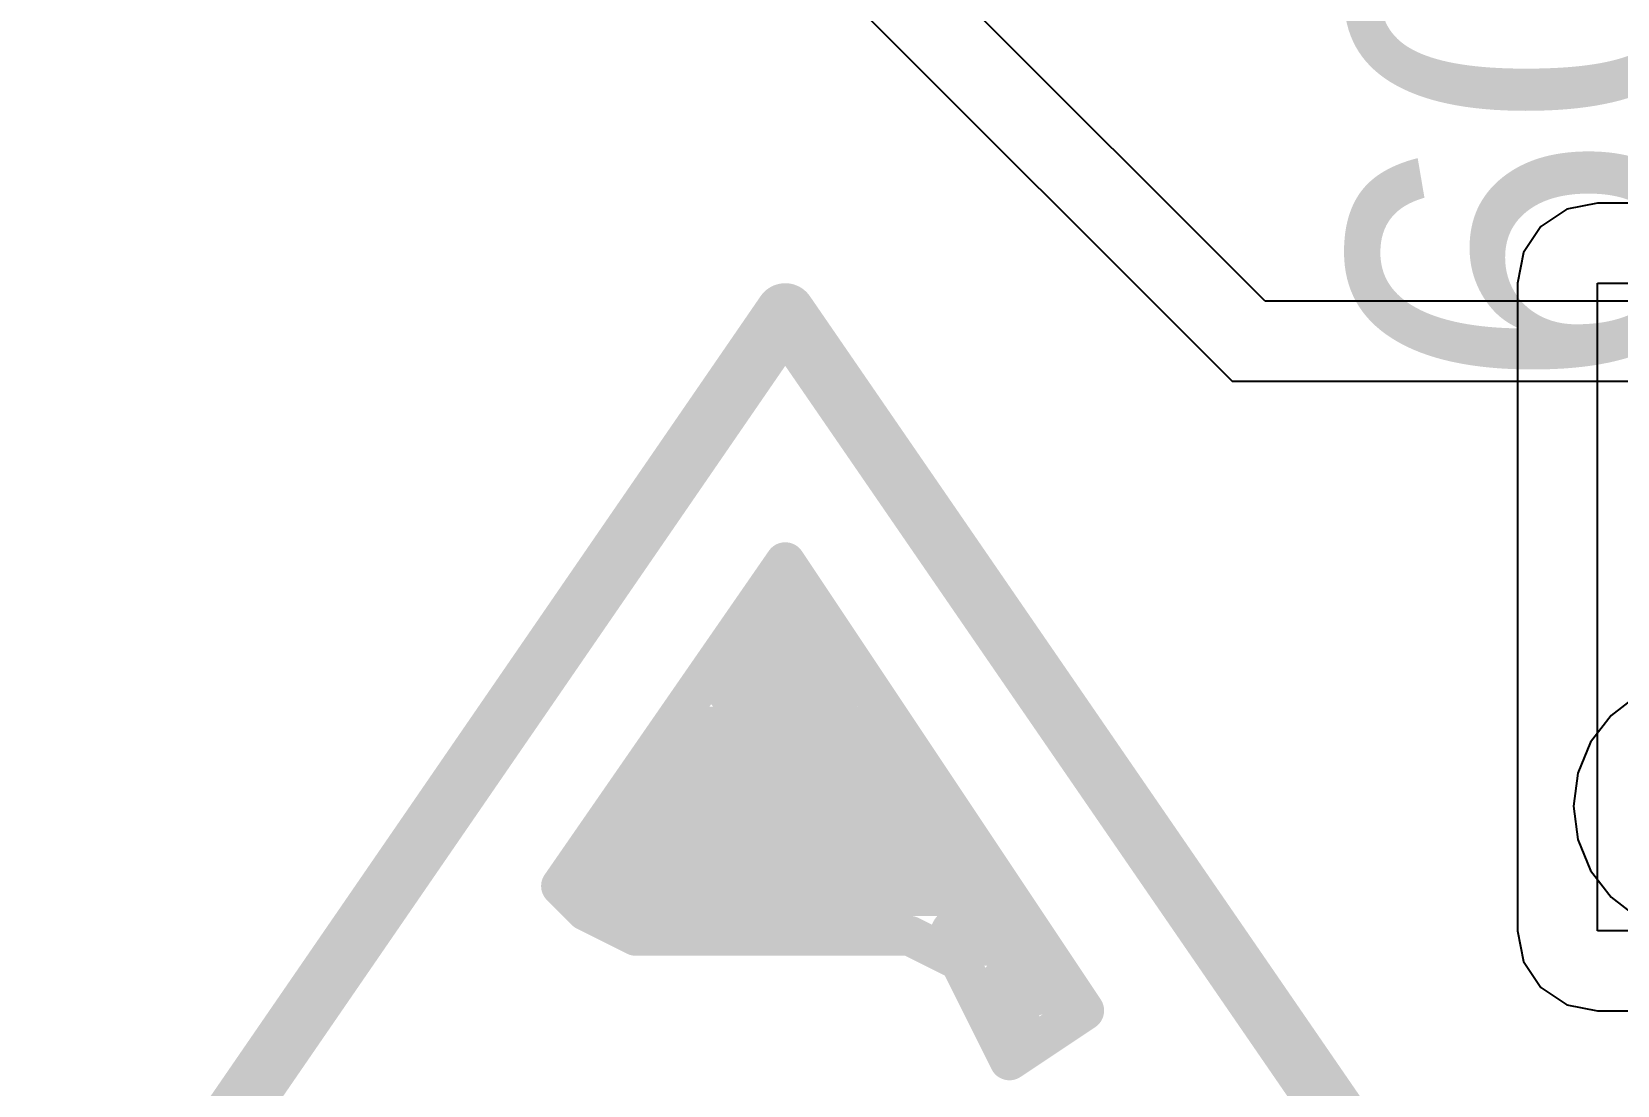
# Model space of a CAD drawing. Header units: millimetres. Extents: x 5 to 399, y 5 to 287.
# Drawn here: x 167.8 to 175.88, y 116.77 to 122.14 of the extents above; entities that cross this region are included whole.
import ezdxf

# ---------------------------------------------------------------- set-up
doc = ezdxf.new("R2010")
doc.units = ezdxf.units.MM
for name, color, linetype in [('BottomLayer', 5, 'Continuous'), ('Mechanical7', 56, 'Continuous'), ('MidLayer1', 16, 'Continuous'), ('MidLayer2', 76, 'Continuous'), ('TopLayer', 1, 'Continuous'), ('TopOverlay', 2, 'Continuous')]:
    doc.layers.add(name, color=color, linetype=linetype)

# ---------------------------------------------------------------- blocks, each defined once
blk = doc.blocks.new('SMD_CAP_PANASONIC_H13_69')
at = {"layer": 'Mechanical7'}
blk.add_text('C409', height=1.8, rotation=90, dxfattribs=at).set_placement((9.2, -6.2))

msp = doc.modelspace()

# ---------------------------------------------------------------- linework, layer by layer
at = {"layer": 'BottomLayer'}
for p, q in [((175.984, 118.7622), (175.8482, 118.658)), ((175.8482, 118.658), (175.744, 118.5222)), ((175.744, 118.5222), (175.6785, 118.3641)), ((175.6785, 118.3641), (175.6562, 118.1944)), ((175.6562, 118.1944), (175.6785, 118.0247)), ((175.6785, 118.0247), (175.744, 117.8666)), ((175.744, 117.8666), (175.8482, 117.7308)), ((175.8482, 117.7308), (175.984, 117.6266))]:
    msp.add_line(p, q, dxfattribs=at)
at = {"layer": 'MidLayer1'}
for p, q in [((175.984, 118.7622), (175.8482, 118.658)), ((175.8482, 118.658), (175.744, 118.5222)), ((175.744, 118.5222), (175.6785, 118.3641)), ((175.6785, 118.3641), (175.6562, 118.1944)), ((175.6562, 118.1944), (175.6785, 118.0247)), ((175.6785, 118.0247), (175.744, 117.8666)), ((175.744, 117.8666), (175.8482, 117.7308)), ((175.8482, 117.7308), (175.984, 117.6266))]:
    msp.add_line(p, q, dxfattribs=at)
at = {"layer": 'MidLayer2'}
for p, q in [((174.0847, 120.7696), (171.1014, 123.7529)), ((170.7124, 123.5652), (173.9158, 120.3618)), ((195.3046, 120.7696), (174.0847, 120.7696)), ((173.9158, 120.3618), (195.7124, 120.3618))]:
    msp.add_line(p, q, dxfattribs=at)
at = {"layer": 'TopLayer'}
for p, q in [((175.7784, 121.2696), (175.6223, 121.2386)), ((181.8744, 121.2696), (175.7784, 121.2696)), ((175.6223, 121.2386), (175.49, 121.1502)), ((175.49, 121.1502), (175.4016, 121.0179)), ((175.4016, 121.0179), (175.3706, 120.8618)), ((175.3706, 120.8618), (175.3706, 117.5594)), ((175.7784, 120.8618), (181.8744, 120.8618)), ((175.7784, 117.5594), (175.7784, 120.8618)), ((175.3706, 117.5594), (175.4016, 117.4033)), ((181.8744, 117.5594), (175.7784, 117.5594)), ((175.4016, 117.4033), (175.49, 117.271)), ((175.49, 117.271), (175.6223, 117.1826)), ((175.6223, 117.1826), (175.7784, 117.1516)), ((175.7784, 117.1516), (181.8744, 117.1516))]:
    msp.add_line(p, q, dxfattribs=at)
at = {"layer": 'TopOverlay'}
for points, const_width in [([(166.0502, 112.581), (171.6382, 120.709)], 0.3048), ([(171.6382, 120.709), (177.2262, 112.581)], 0.3048), ([(170.4952, 117.788), (171.6382, 119.439)], 0.2032), ([(170.4952, 117.788), (171.6382, 119.439)], 0.2032), ([(171.0576, 118.6003), (171.6382, 119.439)], 0.2032), ([(171.6382, 119.439), (173.1622, 117.153)], 0.2032), ([(171.6382, 119.439), (173.1622, 117.153)], 0.2032), ([(171.6382, 119.439), (173.1622, 117.153)], 0.2032), ([(171.6382, 119.058), (171.6382, 119.185)], 0.3048), ([(171.6382, 119.058), (171.6382, 119.185)], 0.3048), ([(171.6382, 119.058), (171.6382, 119.185)], 0.3048), ([(171.5112, 119.058), (171.7652, 119.058)], 0.3048), ([(171.5112, 119.058), (171.7652, 119.058)], 0.3048), ([(171.5112, 119.058), (171.7652, 119.058)], 0.3048), ([(171.3842, 118.804), (171.8922, 118.804)], 0.3048), ([(171.3842, 118.804), (171.8922, 118.804)], 0.3048), ([(171.3842, 118.804), (171.8922, 118.804)], 0.3048), ([(170.6964, 118.0786), (171.0576, 118.6003)], 0.2032), ([(171.1302, 118.55), (172.1462, 118.55)], 0.3048), ([(171.1302, 118.55), (172.1462, 118.55)], 0.3048), ([(171.1302, 118.55), (172.1462, 118.55)], 0.3048), ([(171.0032, 118.296), (172.2732, 118.296)], 0.3048), ([(171.0032, 118.296), (172.2732, 118.296)], 0.3048), ([(171.0032, 118.296), (172.2732, 118.296)], 0.3048), ([(170.4952, 117.788), (170.6964, 118.0786)], 0.2032), ([(170.7492, 118.042), (172.4002, 118.042)], 0.3048), ([(170.7492, 118.042), (172.4002, 118.042)], 0.3048), ([(170.7492, 118.042), (172.4002, 118.042)], 0.3048), ([(170.6222, 117.788), (172.6542, 117.788)], 0.3048), ([(170.6222, 117.788), (172.6542, 117.788)], 0.3048), ([(170.6222, 117.788), (172.6542, 117.788)], 0.3048), ([(170.4952, 117.788), (170.5587, 117.7245)], 0.2032), ([(170.4952, 117.788), (170.6222, 117.661)], 0.2032), ([(170.4952, 117.788), (170.6222, 117.661)], 0.2032), ([(170.5587, 117.7245), (170.6222, 117.661)], 0.2032), ([(170.6222, 117.661), (170.8762, 117.534)], 0.2032), ([(170.6222, 117.661), (170.8762, 117.534)], 0.2032), ([(170.6222, 117.661), (170.8762, 117.534)], 0.2032), ([(170.8762, 117.534), (172.2732, 117.534)], 0.2032), ([(170.8762, 117.534), (172.2732, 117.534)], 0.2032), ([(170.8762, 117.534), (172.2732, 117.534)], 0.2032), ([(172.2732, 117.534), (172.5272, 117.407)], 0.2032), ([(172.2732, 117.534), (172.5272, 117.407)], 0.2032), ([(172.2732, 117.534), (172.5272, 117.407)], 0.2032), ([(172.5272, 117.534), (172.7812, 117.534)], 0.3048), ([(172.5272, 117.534), (172.7812, 117.534)], 0.3048), ([(172.5272, 117.534), (172.7812, 117.534)], 0.3048), ([(172.5272, 117.407), (172.7304, 117.0006)], 0.2032), ([(172.5272, 117.407), (172.7812, 116.899)], 0.2032), ([(172.5272, 117.407), (172.7812, 116.899)], 0.2032), ([(172.7812, 117.153), (172.7812, 117.28)], 0.3048), ([(172.7812, 117.28), (172.9082, 117.28)], 0.3048), ([(172.7812, 117.28), (172.9082, 117.28)], 0.3048), ([(172.7812, 117.026), (172.7812, 117.153)], 0.3048), ([(172.7812, 117.026), (172.7812, 117.153)], 0.3048), ([(172.7812, 117.026), (172.7812, 117.153)], 0.3048), ([(172.7812, 116.899), (173.1622, 117.153)], 0.2032), ([(172.7812, 116.899), (173.1622, 117.153)], 0.2032), ([(172.7812, 116.899), (173.1622, 117.153)], 0.2032), ([(172.7304, 117.0006), (172.7812, 116.899)], 0.2032)]:
    msp.add_lwpolyline(points, dxfattribs=dict(at, const_width=const_width))
for points, const_width in [([(171.562, 120.709, 1), (171.7144, 120.709, 1)], 0.1524), ([(171.562, 120.709, 1), (171.7144, 120.709, 1)], 0.1524), ([(171.5874, 119.439, 1), (171.689, 119.439, 1)], 0.1016), ([(171.5874, 119.439, 1), (171.689, 119.439, 1)], 0.1016), ([(171.5874, 119.439, 1), (171.689, 119.439, 1)], 0.1016), ([(171.5874, 119.439, 1), (171.689, 119.439, 1)], 0.1016), ([(171.5874, 119.439, 1), (171.689, 119.439, 1)], 0.1016), ([(171.5874, 119.439, 1), (171.689, 119.439, 1)], 0.1016), ([(171.562, 119.185, 1), (171.7144, 119.185, 1)], 0.1524), ([(171.562, 119.185, 1), (171.7144, 119.185, 1)], 0.1524), ([(171.562, 119.185, 1), (171.7144, 119.185, 1)], 0.1524), ([(171.435, 119.058, 1), (171.5874, 119.058, 1)], 0.1524), ([(171.435, 119.058, 1), (171.5874, 119.058, 1)], 0.1524), ([(171.435, 119.058, 1), (171.5874, 119.058, 1)], 0.1524), ([(171.562, 119.058, 1), (171.7144, 119.058, 1)], 0.1524), ([(171.562, 119.058, 1), (171.7144, 119.058, 1)], 0.1524), ([(171.562, 119.058, 1), (171.7144, 119.058, 1)], 0.1524), ([(171.689, 119.058, 1), (171.8414, 119.058, 1)], 0.1524), ([(171.689, 119.058, 1), (171.8414, 119.058, 1)], 0.1524), ([(171.689, 119.058, 1), (171.8414, 119.058, 1)], 0.1524), ([(171.308, 118.804, 1), (171.4604, 118.804, 1)], 0.1524), ([(171.308, 118.804, 1), (171.4604, 118.804, 1)], 0.1524), ([(171.308, 118.804, 1), (171.4604, 118.804, 1)], 0.1524), ([(171.816, 118.804, 1), (171.9684, 118.804, 1)], 0.1524), ([(171.816, 118.804, 1), (171.9684, 118.804, 1)], 0.1524), ([(171.816, 118.804, 1), (171.9684, 118.804, 1)], 0.1524), ([(171.0068, 118.6003, 1), (171.1084, 118.6003, 1)], 0.1016), ([(171.0068, 118.6003, 1), (171.1084, 118.6003, 1)], 0.1016), ([(171.054, 118.55, 1), (171.2064, 118.55, 1)], 0.1524), ([(171.054, 118.55, 1), (171.2064, 118.55, 1)], 0.1524), ([(171.054, 118.55, 1), (171.2064, 118.55, 1)], 0.1524), ([(172.07, 118.55, 1), (172.2224, 118.55, 1)], 0.1524), ([(172.07, 118.55, 1), (172.2224, 118.55, 1)], 0.1524), ([(172.07, 118.55, 1), (172.2224, 118.55, 1)], 0.1524), ([(170.927, 118.296, 1), (171.0794, 118.296, 1)], 0.1524), ([(170.927, 118.296, 1), (171.0794, 118.296, 1)], 0.1524), ([(170.927, 118.296, 1), (171.0794, 118.296, 1)], 0.1524), ([(172.197, 118.296, 1), (172.3494, 118.296, 1)], 0.1524), ([(172.197, 118.296, 1), (172.3494, 118.296, 1)], 0.1524), ([(172.197, 118.296, 1), (172.3494, 118.296, 1)], 0.1524), ([(170.6456, 118.0786, 1), (170.7472, 118.0786, 1)], 0.1016), ([(170.6456, 118.0786, 1), (170.7472, 118.0786, 1)], 0.1016), ([(170.673, 118.042, 1), (170.8254, 118.042, 1)], 0.1524), ([(170.673, 118.042, 1), (170.8254, 118.042, 1)], 0.1524), ([(170.673, 118.042, 1), (170.8254, 118.042, 1)], 0.1524), ([(172.324, 118.042, 1), (172.4764, 118.042, 1)], 0.1524), ([(172.324, 118.042, 1), (172.4764, 118.042, 1)], 0.1524), ([(172.324, 118.042, 1), (172.4764, 118.042, 1)], 0.1524), ([(170.546, 117.788, 1), (170.6984, 117.788, 1)], 0.1524), ([(170.546, 117.788, 1), (170.6984, 117.788, 1)], 0.1524), ([(170.546, 117.788, 1), (170.6984, 117.788, 1)], 0.1524), ([(172.578, 117.788, 1), (172.7304, 117.788, 1)], 0.1524), ([(172.578, 117.788, 1), (172.7304, 117.788, 1)], 0.1524), ([(172.578, 117.788, 1), (172.7304, 117.788, 1)], 0.1524), ([(170.4444, 117.788, 1), (170.546, 117.788, 1)], 0.1016), ([(170.4444, 117.788, 1), (170.546, 117.788, 1)], 0.1016), ([(170.4444, 117.788, 1), (170.546, 117.788, 1)], 0.1016), ([(170.4444, 117.788, 1), (170.546, 117.788, 1)], 0.1016), ([(170.4444, 117.788, 1), (170.546, 117.788, 1)], 0.1016), ([(170.4444, 117.788, 1), (170.546, 117.788, 1)], 0.1016), ([(170.5079, 117.7245, 1), (170.6095, 117.7245, 1)], 0.1016), ([(170.5079, 117.7245, 1), (170.6095, 117.7245, 1)], 0.1016), ([(170.5714, 117.661, 1), (170.673, 117.661, 1)], 0.1016), ([(170.5714, 117.661, 1), (170.673, 117.661, 1)], 0.1016), ([(170.5714, 117.661, 1), (170.673, 117.661, 1)], 0.1016), ([(170.5714, 117.661, 1), (170.673, 117.661, 1)], 0.1016), ([(170.5714, 117.661, 1), (170.673, 117.661, 1)], 0.1016), ([(170.5714, 117.661, 1), (170.673, 117.661, 1)], 0.1016), ([(170.8254, 117.534, 1), (170.927, 117.534, 1)], 0.1016), ([(170.8254, 117.534, 1), (170.927, 117.534, 1)], 0.1016), ([(170.8254, 117.534, 1), (170.927, 117.534, 1)], 0.1016), ([(170.8254, 117.534, 1), (170.927, 117.534, 1)], 0.1016), ([(170.8254, 117.534, 1), (170.927, 117.534, 1)], 0.1016), ([(170.8254, 117.534, 1), (170.927, 117.534, 1)], 0.1016), ([(172.2224, 117.534, 1), (172.324, 117.534, 1)], 0.1016), ([(172.2224, 117.534, 1), (172.324, 117.534, 1)], 0.1016), ([(172.2224, 117.534, 1), (172.324, 117.534, 1)], 0.1016), ([(172.2224, 117.534, 1), (172.324, 117.534, 1)], 0.1016), ([(172.2224, 117.534, 1), (172.324, 117.534, 1)], 0.1016), ([(172.2224, 117.534, 1), (172.324, 117.534, 1)], 0.1016), ([(172.451, 117.534, 1), (172.6034, 117.534, 1)], 0.1524), ([(172.451, 117.534, 1), (172.6034, 117.534, 1)], 0.1524), ([(172.451, 117.534, 1), (172.6034, 117.534, 1)], 0.1524), ([(172.705, 117.534, 1), (172.8574, 117.534, 1)], 0.1524), ([(172.705, 117.534, 1), (172.8574, 117.534, 1)], 0.1524), ([(172.705, 117.534, 1), (172.8574, 117.534, 1)], 0.1524), ([(172.4764, 117.407, 1), (172.578, 117.407, 1)], 0.1016), ([(172.4764, 117.407, 1), (172.578, 117.407, 1)], 0.1016), ([(172.4764, 117.407, 1), (172.578, 117.407, 1)], 0.1016), ([(172.4764, 117.407, 1), (172.578, 117.407, 1)], 0.1016), ([(172.4764, 117.407, 1), (172.578, 117.407, 1)], 0.1016), ([(172.4764, 117.407, 1), (172.578, 117.407, 1)], 0.1016), ([(172.705, 117.28, 1), (172.8574, 117.28, 1)], 0.1524), ([(172.705, 117.28, 1), (172.8574, 117.28, 1)], 0.1524), ([(172.705, 117.28, 1), (172.8574, 117.28, 1)], 0.1524), ([(172.832, 117.28, 1), (172.9844, 117.28, 1)], 0.1524), ([(172.832, 117.28, 1), (172.9844, 117.28, 1)], 0.1524), ([(172.705, 117.153, 1), (172.8574, 117.153, 1)], 0.1524), ([(172.705, 117.153, 1), (172.8574, 117.153, 1)], 0.1524), ([(172.705, 117.153, 1), (172.8574, 117.153, 1)], 0.1524), ([(172.705, 117.153, 1), (172.8574, 117.153, 1)], 0.1524), ([(173.1114, 117.153, 1), (173.213, 117.153, 1)], 0.1016), ([(173.1114, 117.153, 1), (173.213, 117.153, 1)], 0.1016), ([(173.1114, 117.153, 1), (173.213, 117.153, 1)], 0.1016), ([(173.1114, 117.153, 1), (173.213, 117.153, 1)], 0.1016), ([(173.1114, 117.153, 1), (173.213, 117.153, 1)], 0.1016), ([(173.1114, 117.153, 1), (173.213, 117.153, 1)], 0.1016), ([(172.705, 117.026, 1), (172.8574, 117.026, 1)], 0.1524), ([(172.705, 117.026, 1), (172.8574, 117.026, 1)], 0.1524), ([(172.705, 117.026, 1), (172.8574, 117.026, 1)], 0.1524), ([(172.6796, 117.0006, 1), (172.7812, 117.0006, 1)], 0.1016), ([(172.6796, 117.0006, 1), (172.7812, 117.0006, 1)], 0.1016), ([(172.7304, 116.899, 1), (172.832, 116.899, 1)], 0.1016), ([(172.7304, 116.899, 1), (172.832, 116.899, 1)], 0.1016), ([(172.7304, 116.899, 1), (172.832, 116.899, 1)], 0.1016), ([(172.7304, 116.899, 1), (172.832, 116.899, 1)], 0.1016), ([(172.7304, 116.899, 1), (172.832, 116.899, 1)], 0.1016), ([(172.7304, 116.899, 1), (172.832, 116.899, 1)], 0.1016)]:
    msp.add_lwpolyline(points, format="xyb", close=True, dxfattribs=dict(at, const_width=const_width))

# ---------------------------------------------------------------- block references
at = {"rotation": 180}
msp.add_blockref('SMD_CAP_PANASONIC_H13_69', (183.7124, 119.8618), dxfattribs=at)

doc.saveas('drawing.dxf')
